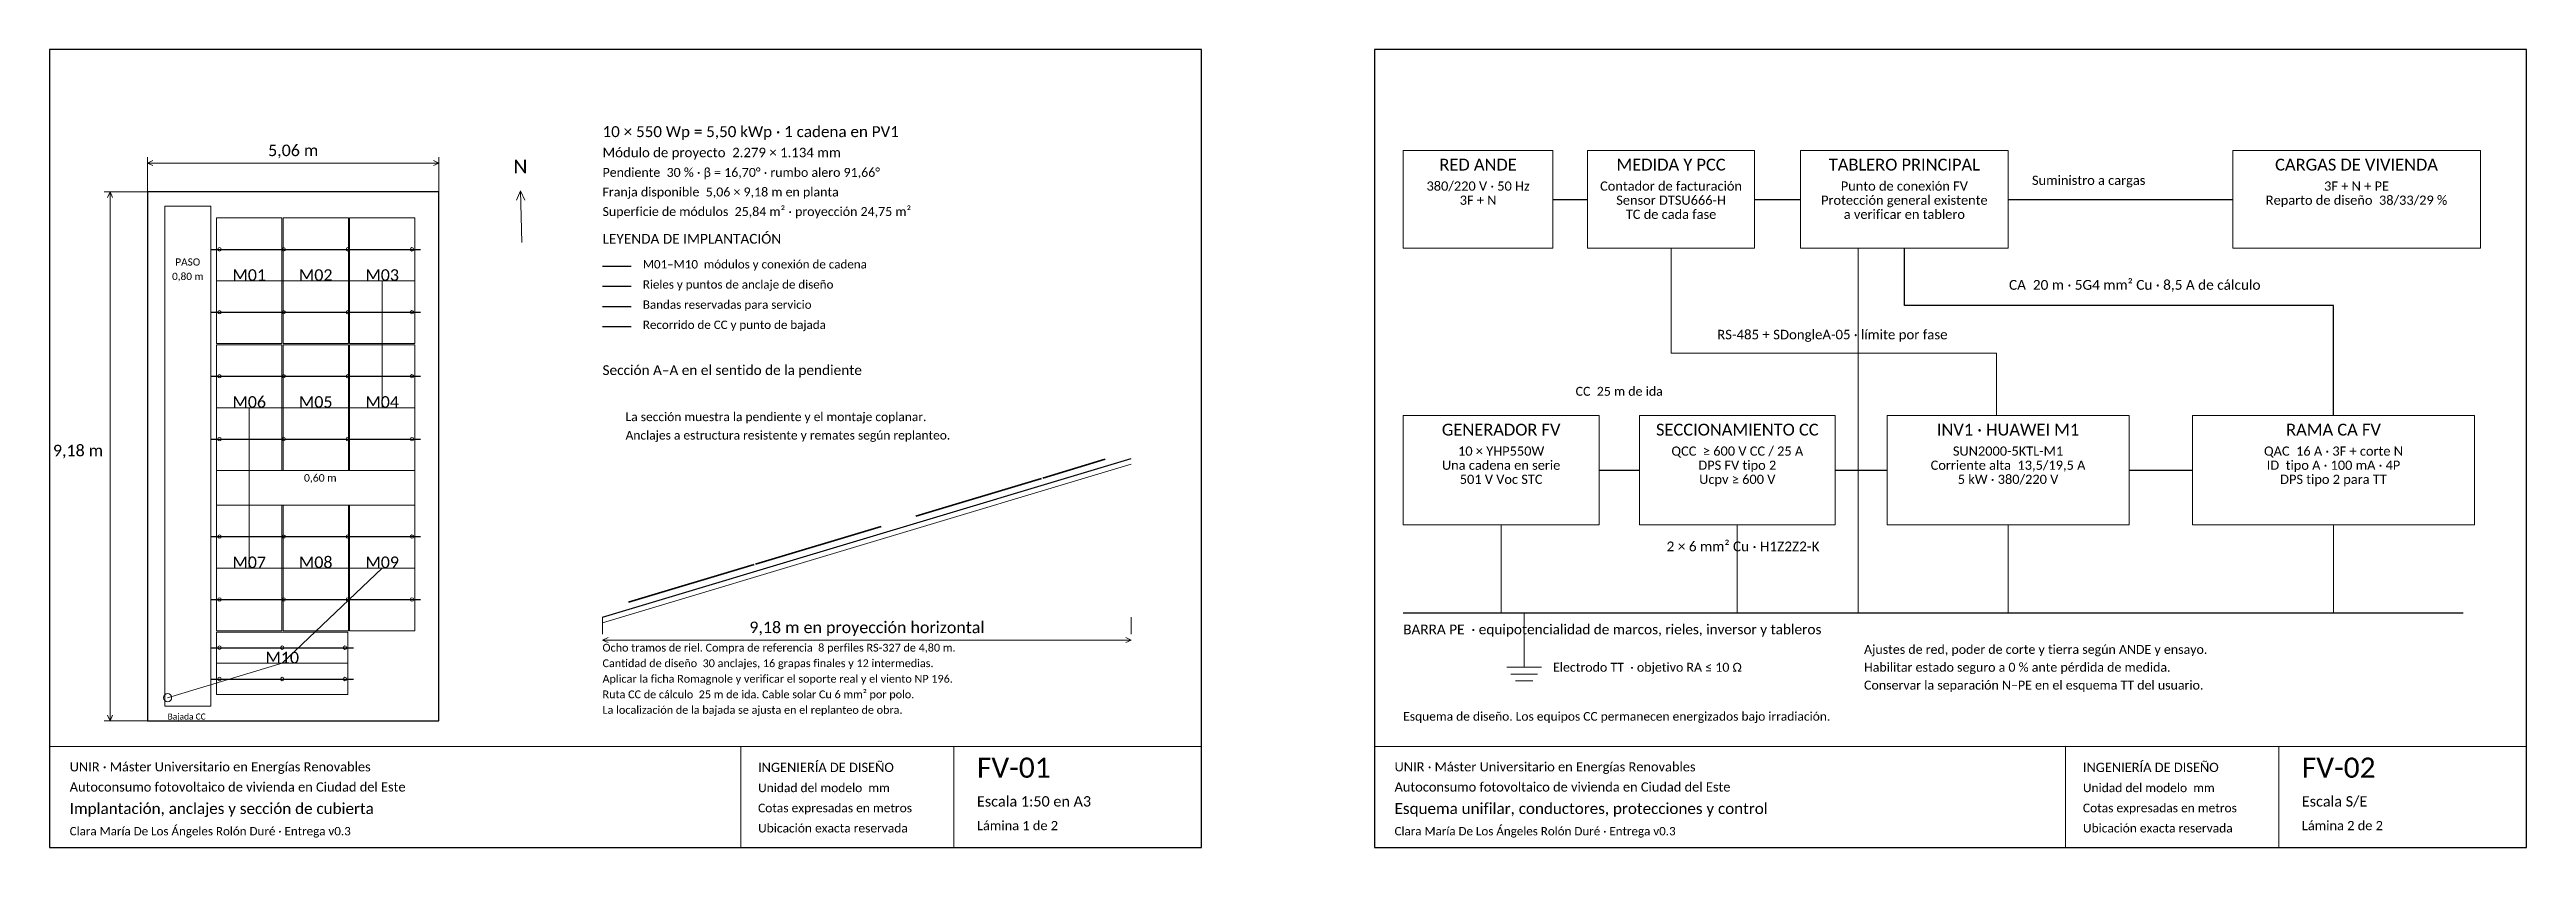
# Model space of a CAD drawing. Header units: millimetres. Extents: x 500 to 43500, y 500 to 14350.
import ezdxf
from ezdxf.enums import TextEntityAlignment as Align

# ---------------------------------------------------------------- set-up
doc = ezdxf.new("R2010")
doc.units = ezdxf.units.MM
for name, color, linetype, lineweight in [('BASE', 7, 'Continuous', 20), ('CA', 5, 'Continuous', 20), ('CC', 1, 'Continuous', 20), ('CONTROL', 30, 'Continuous', 20), ('COTAS', 7, 'Continuous', 20), ('MODULOS', 5, 'Continuous', 20), ('PE', 3, 'Continuous', 20), ('RAILES', 8, 'Continuous', 20), ('TEXTO', 7, 'Continuous', 20)]:
    doc.layers.add(name, color=color, linetype=linetype, lineweight=lineweight)
doc.styles.add('TFM', font='calibri.ttf')

msp = doc.modelspace()

# ---------------------------------------------------------------- linework, layer by layer
at = {"layer": 'BASE', "lineweight": 25}
msp.add_line((10100, 4500), (19280, 7254), dxfattribs=at)
at = {"layer": 'BASE', "lineweight": 13}
msp.add_line((10100, 4400), (19280, 7154), dxfattribs=at)
at = {"layer": 'BASE', "lineweight": 15}
for p, q in [((500, 2250), (20500, 2250)), ((12500, 500), (12500, 2250)), ((16200, 500), (16200, 2250)), ((23500, 2250), (43500, 2250)), ((35500, 500), (35500, 2250)), ((39200, 500), (39200, 2250))]:
    msp.add_line(p, q, dxfattribs=at)
at = {"layer": 'BASE', "lineweight": 25}
for points in [[(500, 500), (20500, 500), (20500, 14350), (500, 14350), (500, 500)], [(23500, 500), (43500, 500), (43500, 14350), (23500, 14350), (23500, 500)], [(2200, 2700), (7260, 2700), (7260, 11880), (2200, 11880), (2200, 2700)]]:
    msp.add_lwpolyline(points, dxfattribs=at)
at = {"layer": 'CA', "lineweight": 30}
for p, q in [((26600, 11750), (27200, 11750)), ((30100, 11750), (30900, 11750)), ((34500, 11750), (38400, 11750))]:
    msp.add_line(p, q, dxfattribs=at)
at = {"layer": 'CA', "lineweight": 25}
for p, q in [((32700, 9910), (32700, 10900)), ((40150, 9910), (32700, 9910)), ((40150, 8000), (40150, 9910)), ((36600, 7050), (37700, 7050))]:
    msp.add_line(p, q, dxfattribs=at)
at = {"layer": 'CA', "lineweight": 20}
for points in [[(24000, 10900), (26600, 10900), (26600, 12600), (24000, 12600), (24000, 10900)], [(27200, 10900), (30100, 10900), (30100, 12600), (27200, 12600), (27200, 10900)], [(30900, 10900), (34500, 10900), (34500, 12600), (30900, 12600), (30900, 10900)], [(38400, 10900), (42700, 10900), (42700, 12600), (38400, 12600), (38400, 10900)], [(32400, 6100), (36600, 6100), (36600, 8000), (32400, 8000), (32400, 6100)], [(37700, 6100), (42600, 6100), (42600, 8000), (37700, 8000), (37700, 6100)]]:
    msp.add_lwpolyline(points, dxfattribs=at)
at = {"layer": 'CC', "lineweight": 13}
for p, q in [((3967, 10336), (5121, 10336)), ((5121, 10336), (6275, 10336)), ((6275, 10336), (6275, 8133)), ((5121, 8133), (3967, 8133)), ((3967, 8133), (3967, 5350)), ((6275, 8133), (5121, 8133)), ((3967, 5350), (5121, 5350)), ((6275, 5350), (4540, 3696)), ((5121, 5350), (6275, 5350))]:
    msp.add_line(p, q, dxfattribs=at)
at = {"layer": 'CC', "lineweight": 25}
for p, q in [((10100, 9540), (10600, 9540)), ((27400, 7050), (28100, 7050)), ((31500, 7050), (32400, 7050))]:
    msp.add_line(p, q, dxfattribs=at)
at = {"layer": 'CC', "lineweight": 15}
msp.add_line((4540, 3696), (2550, 3100), dxfattribs=at)
at = {"layer": 'CC', "lineweight": 20}
for points in [[(24000, 6100), (27400, 6100), (27400, 8000), (24000, 8000), (24000, 6100)], [(28100, 6100), (31500, 6100), (31500, 8000), (28100, 8000), (28100, 6100)]]:
    msp.add_lwpolyline(points, dxfattribs=at)
at = {"layer": 'CC', "lineweight": 15}
msp.add_circle((2550, 3100), 70, dxfattribs=at)
at = {"layer": 'CONTROL', "lineweight": 15}
for p, q in [((28650, 10900), (28650, 9080)), ((28650, 9080), (34300, 9080)), ((34300, 9080), (34300, 8000))]:
    msp.add_line(p, q, dxfattribs=at)
at = {"layer": 'COTAS', "lineweight": 15}
for p, q in [((2200, 11880), (2200, 12480)), ((7260, 11880), (7260, 12480)), ((2200, 12380), (2296, 12423)), ((2200, 12380), (7260, 12380)), ((7260, 12380), (2200, 12380)), ((2200, 12380), (2296, 12337)), ((7260, 12380), (7164, 12423)), ((7260, 12380), (7164, 12337)), ((2200, 11880), (1450, 11880)), ((1550, 11880), (1507, 11784)), ((1550, 2700), (1550, 11880)), ((1550, 11880), (1593, 11784)), ((1550, 11880), (1550, 2700)), ((8674, 11900), (8605, 11733)), ((8700, 11000), (8674, 11900)), ((8674, 11900), (8752, 11737)), ((10100, 4500), (10100, 4200)), ((19280, 4500), (19280, 4200)), ((10100, 4100), (10196, 4143)), ((10100, 4100), (19280, 4100)), ((19280, 4100), (10100, 4100)), ((10100, 4100), (10196, 4057)), ((19280, 4100), (19184, 4143)), ((19280, 4100), (19184, 4057)), ((2200, 2700), (1450, 2700)), ((1550, 2700), (1507, 2796)), ((1550, 2700), (1593, 2796))]:
    msp.add_line(p, q, dxfattribs=at)
at = {"layer": 'MODULOS', "lineweight": 5}
for p, q in [((3400, 10882), (4534, 10882)), ((4554, 10882), (5688, 10882)), ((5708, 10882), (6842, 10882)), ((3400, 10336), (4534, 10336)), ((4554, 10336), (5688, 10336)), ((5708, 10336), (6842, 10336)), ((3400, 9790), (4534, 9790)), ((4554, 9790), (5688, 9790)), ((5708, 9790), (6842, 9790)), ((3400, 8679), (4534, 8679)), ((4554, 8679), (5688, 8679)), ((5708, 8679), (6842, 8679)), ((3400, 8133), (4534, 8133)), ((4554, 8133), (5688, 8133)), ((5708, 8133), (6842, 8133)), ((3400, 7587), (4534, 7587)), ((4554, 7587), (5688, 7587)), ((5708, 7587), (6842, 7587)), ((3400, 5896), (4534, 5896)), ((4554, 5896), (5688, 5896)), ((5708, 5896), (6842, 5896)), ((3400, 5350), (4534, 5350)), ((4554, 5350), (5688, 5350)), ((5708, 5350), (6842, 5350)), ((3400, 4804), (4534, 4804)), ((4554, 4804), (5688, 4804)), ((5708, 4804), (6842, 4804)), ((3400, 3967), (5679, 3967)), ((3400, 3696), (5679, 3696)), ((3400, 3424), (5679, 3424))]:
    msp.add_line(p, q, dxfattribs=at)
at = {"layer": 'MODULOS', "lineweight": 25}
msp.add_line((10100, 10590), (10600, 10590), dxfattribs=at)
at = {"layer": 'MODULOS', "lineweight": 35}
for p, q in [((15538, 6252), (17721, 6906)), ((17741, 6912), (18827, 7238)), ((12755, 5417), (14938, 6072)), ((10553, 4756), (12735, 5411))]:
    msp.add_line(p, q, dxfattribs=at)
at = {"layer": 'MODULOS', "lineweight": 20}
for points in [[(3400, 9245), (4534, 9245), (4534, 11427), (3400, 11427), (3400, 9245)], [(4554, 9245), (5688, 9245), (5688, 11427), (4554, 11427), (4554, 9245)], [(5708, 9245), (6842, 9245), (6842, 11427), (5708, 11427), (5708, 9245)], [(3400, 7042), (4534, 7042), (4534, 9225), (3400, 9225), (3400, 7042)], [(4554, 7042), (5688, 7042), (5688, 9225), (4554, 9225), (4554, 7042)], [(5708, 7042), (6842, 7042), (6842, 9225), (5708, 9225), (5708, 7042)], [(3400, 4259), (4534, 4259), (4534, 6442), (3400, 6442), (3400, 4259)], [(4554, 4259), (5688, 4259), (5688, 6442), (4554, 6442), (4554, 4259)], [(5708, 4259), (6842, 4259), (6842, 6442), (5708, 6442), (5708, 4259)], [(3400, 3153), (5679, 3153), (5679, 4239), (3400, 4239), (3400, 3153)]]:
    msp.add_lwpolyline(points, dxfattribs=at)
at = {"layer": 'PE', "lineweight": 15}
for p, q in [((31900, 10900), (31900, 4570)), ((25700, 6100), (25700, 4570)), ((29800, 6100), (29800, 4570)), ((34500, 6100), (34500, 4570)), ((40150, 6100), (40150, 4570))]:
    msp.add_line(p, q, dxfattribs=at)
at = {"layer": 'PE', "lineweight": 25}
msp.add_line((10100, 9890), (10600, 9890), dxfattribs=at)
at = {"layer": 'PE', "lineweight": 30}
msp.add_line((24000, 4570), (42400, 4570), dxfattribs=at)
at = {"layer": 'PE', "lineweight": 20}
for p, q in [((26100, 4570), (26100, 3630)), ((25800, 3630), (26400, 3630)), ((25870, 3510), (26330, 3510)), ((25950, 3390), (26250, 3390))]:
    msp.add_line(p, q, dxfattribs=at)
at = {"layer": 'PE', "lineweight": 15}
for points in [[(2500, 2950), (3300, 2950), (3300, 11630), (2500, 11630), (2500, 2950)], [(3400, 6442), (6842, 6442), (6842, 7042), (3400, 7042), (3400, 6442)]]:
    msp.add_lwpolyline(points, dxfattribs=at)
at = {"layer": 'RAILES', "lineweight": 25}
for p, q in [((3300, 10882), (6942, 10882)), ((10100, 10240), (10600, 10240)), ((3300, 9790), (6942, 9790)), ((3300, 8679), (6942, 8679)), ((3300, 7587), (6942, 7587)), ((3300, 5896), (6942, 5896)), ((3300, 4804), (6942, 4804)), ((3300, 3967), (5779, 3967)), ((3300, 3424), (5779, 3424))]:
    msp.add_line(p, q, dxfattribs=at)
at = {"layer": 'RAILES', "lineweight": 15}
for centre in [(3450, 10882), (4564, 10882), (5678, 10882), (6792, 10882), (3450, 9790), (4564, 9790), (5678, 9790), (6792, 9790), (3450, 8679), (4564, 8679), (5678, 8679), (6792, 8679), (3450, 7587), (4564, 7587), (5678, 7587), (6792, 7587), (3450, 5896), (4564, 5896), (5678, 5896), (6792, 5896), (3450, 4804), (4564, 4804), (5678, 4804), (6792, 4804), (3450, 3967), (4540, 3967), (5629, 3967), (3450, 3424), (4540, 3424), (5629, 3424)]:
    msp.add_circle(centre, 30, dxfattribs=at)

# ---------------------------------------------------------------- texts
at = {"layer": 'CA', "lineweight": 15, "style": 'TFM'}
for s, height, p in [('380/220 V · 50 Hz', 160, (25300, 11900)), ('RED ANDE', 205, (25300, 12250)), ('Contador de facturación', 160, (28650, 11900)), ('MEDIDA Y PCC', 205, (28650, 12250)), ('TABLERO PRINCIPAL', 205, (32700, 12250)), ('Punto de conexión FV', 160, (32700, 11900)), ('Suministro a cargas', 160, (35900, 12000)), ('CARGAS DE VIVIENDA', 205, (40550, 12250)), ('3F + N + PE', 160, (40550, 11900)), ('3F + N', 160, (25300, 11655)), ('Sensor DTSU666-H', 160, (28650, 11655)), ('Protección general existente', 160, (32700, 11655)), ('Reparto de diseño  38/33/29 %', 160, (40550, 11655)), ('TC de cada fase', 160, (28650, 11410)), ('a verificar en tablero', 160, (32700, 11410)), ('CA  20 m · 5G4 mm² Cu · 8,5 A de cálculo', 170, (36700, 10180)), ('INV1 · HUAWEI M1', 205, (34500, 7650)), ('RAMA CA FV', 205, (40150, 7650)), ('SUN2000-5KTL-M1', 160, (34500, 7300)), ('QAC  16 A · 3F + corte N', 160, (40150, 7300)), ('Corriente alta  13,5/19,5 A', 160, (34500, 7055)), ('5 kW · 380/220 V', 160, (34500, 6810)), ('ID  tipo A · 100 mA · 4P', 160, (40150, 7055)), ('DPS tipo 2 para TT', 160, (40150, 6810))]:
    msp.add_text(s, height=height, dxfattribs=at).set_placement(p, align=Align.CENTER)
at = {"layer": 'CC', "lineweight": 15, "style": 'TFM'}
for s, height, p in [('Recorrido de CC y punto de bajada', 145, (10800, 9500)), ('Bajada CC', 105, (2550, 2720))]:
    msp.add_text(s, height=height, dxfattribs=at).set_placement(p)
for s, height, p in [('CC  25 m de ida', 155, (27750, 8340)), ('GENERADOR FV', 205, (25700, 7650)), ('SECCIONAMIENTO CC', 205, (29800, 7650)), ('10 × YHP550W', 160, (25700, 7300)), ('QCC  ≥ 600 V CC / 25 A', 160, (29800, 7300)), ('Una cadena en serie', 160, (25700, 7055)), ('501 V Voc STC', 160, (25700, 6810)), ('DPS FV tipo 2', 160, (29800, 7055)), ('Ucpv ≥ 600 V', 160, (29800, 6810)), ('2 × 6 mm² Cu · H1Z2Z2-K', 170, (29900, 5640))]:
    msp.add_text(s, height=height, dxfattribs=at).set_placement(p, align=Align.CENTER)
at = {"layer": 'CONTROL', "lineweight": 15, "style": 'TFM'}
msp.add_text('RS-485 + SDongleA-05 · límite por fase', height=165, dxfattribs=at).set_placement((31450, 9320), align=Align.CENTER)
at = {"layer": 'COTAS', "lineweight": 15, "style": 'TFM'}
for s, p in [('5,06 m', (4730, 12500)), ('9,18 m en proyección horizontal', (14690, 4220))]:
    msp.add_text(s, height=200, dxfattribs=at).set_placement(p, align=Align.CENTER)
msp.add_text('9,18 m', height=200, dxfattribs=at).set_placement((1430, 7290), align=Align.RIGHT)
at = {"layer": 'MODULOS', "lineweight": 15, "style": 'TFM'}
for s, p in [('M01', (3967, 10336)), ('M02', (5121, 10336)), ('M03', (6275, 10336)), ('M06', (3967, 8133)), ('M05', (5121, 8133)), ('M04', (6275, 8133)), ('M07', (3967, 5350)), ('M08', (5121, 5350)), ('M09', (6275, 5350)), ('M10', (4540, 3696))]:
    msp.add_text(s, height=200, dxfattribs=at).set_placement(p, align=Align.CENTER)
msp.add_text('M01–M10  módulos y conexión de cadena', height=145, dxfattribs=at).set_placement((10800, 10550))
at = {"layer": 'PE', "lineweight": 15, "style": 'TFM'}
for s, height, p in [('0,80 m', 125, (2900, 10350)), ('PASO', 125, (2900, 10600)), ('0,60 m', 130, (5200, 6850))]:
    msp.add_text(s, height=height, dxfattribs=at).set_placement(p, align=Align.CENTER)
for s, height, p in [('Bandas reservadas para servicio', 145, (10800, 9850)), ('BARRA PE  · equipotencialidad de marcos, rieles, inversor y tableros', 170, (24000, 4200)), ('Electrodo TT  · objetivo RA ≤ 10 Ω', 155, (26600, 3550))]:
    msp.add_text(s, height=height, dxfattribs=at).set_placement(p)
at = {"layer": 'RAILES', "lineweight": 15, "style": 'TFM'}
msp.add_text('Rieles y puntos de anclaje de diseño', height=145, dxfattribs=at).set_placement((10800, 10200))
at = {"layer": 'TEXTO', "lineweight": 15, "style": 'TFM'}
for s, height, p in [('10 × 550 Wp = 5,50 kWp · 1 cadena en PV1', 190, (10100, 12830)), ('Módulo de proyecto  2.279 × 1.134 mm', 165, (10100, 12480)), ('Pendiente  30 % · β = 16,70° · rumbo alero 91,66°', 155, (10100, 12140)), ('Superficie de módulos  25,84 m² · proyección 24,75 m²', 155, (10100, 11460)), ('Franja disponible  5,06 × 9,18 m en planta', 155, (10100, 11800)), ('LEYENDA DE IMPLANTACIÓN', 170, (10100, 10980)), ('Sección A–A en el sentido de la pendiente', 170, (10100, 8700)), ('Anclajes a estructura resistente y remates según replanteo.', 150, (10500, 7580)), ('La sección muestra la pendiente y el montaje coplanar.', 150, (10500, 7900)), ('Ocho tramos de riel. Compra de referencia  8 perfiles RS-327 de 4,80 m.', 135, (10100, 3900)), ('Ajustes de red, poder de corte y tierra según ANDE y ensayo.', 155, (32000, 3860)), ('Aplicar la ficha Romagnole y verificar el soporte real y el viento NP 196.', 135, (10100, 3360)), ('Cantidad de diseño  30 anclajes, 16 grapas finales y 12 intermedias.', 135, (10100, 3630)), ('Habilitar estado seguro a 0 % ante pérdida de medida.', 155, (32000, 3550)), ('Ruta CC de cálculo  25 m de ida. Cable solar Cu 6 mm² por polo.', 135, (10100, 3090)), ('Conservar la separación N–PE en el esquema TT del usuario.', 155, (32000, 3240)), ('La localización de la bajada se ajusta en el replanteo de obra.', 135, (10100, 2820)), ('Esquema de diseño. Los equipos CC permanecen energizados bajo irradiación.', 150, (24000, 2700)), ('UNIR · Máster Universitario en Energías Renovables', 160, (850, 1820)), ('INGENIERÍA DE DISEÑO', 160, (12800, 1810)), ('FV-01', 350, (16600, 1710)), ('UNIR · Máster Universitario en Energías Renovables', 160, (23850, 1820)), ('INGENIERÍA DE DISEÑO', 160, (35800, 1810)), ('FV-02', 350, (39600, 1710)), ('Autoconsumo fotovoltaico de vivienda en Ciudad del Este', 160, (850, 1470)), ('Unidad del modelo  mm', 150, (12800, 1460)), ('Escala 1:50 en A3', 180, (16600, 1210)), ('Autoconsumo fotovoltaico de vivienda en Ciudad del Este', 160, (23850, 1470)), ('Unidad del modelo  mm', 150, (35800, 1460)), ('Escala S/E', 180, (39600, 1210)), ('Clara María De Los Ángeles Rolón Duré · Entrega v0.3', 145, (850, 710)), ('Implantación, anclajes y sección de cubierta', 190, (850, 1080)), ('Cotas expresadas en metros', 150, (12800, 1110)), ('Ubicación exacta reservada', 150, (12800, 760)), ('Lámina 1 de 2', 160, (16600, 800)), ('Clara María De Los Ángeles Rolón Duré · Entrega v0.3', 145, (23850, 710)), ('Esquema unifilar, conductores, protecciones y control', 190, (23850, 1080)), ('Cotas expresadas en metros', 150, (35800, 1110)), ('Ubicación exacta reservada', 150, (35800, 760)), ('Lámina 2 de 2', 160, (39600, 800))]:
    msp.add_text(s, height=height, dxfattribs=at).set_placement(p)
msp.add_text('N', height=240, dxfattribs=at).set_placement((8675, 12200), align=Align.CENTER)

doc.saveas('drawing.dxf')
